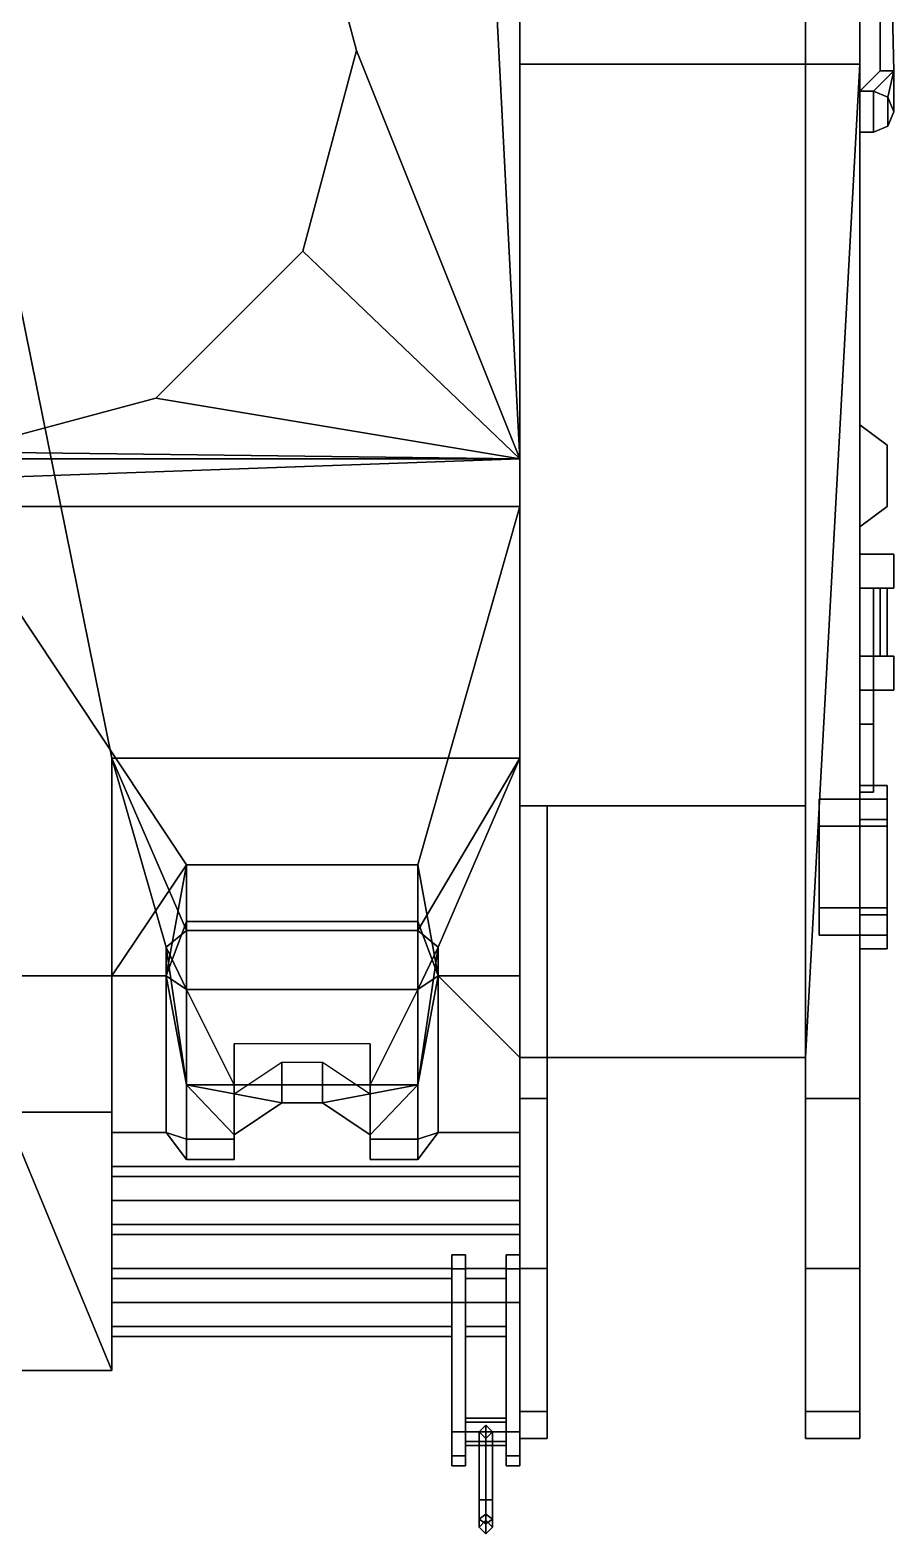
# Model space of a CAD drawing. Extents: x -1.27 to 1.27, y -2.88 to 3.46.
# Drawn here: x 0 to 1.27, y -2.88 to -0.67 of the extents above; entities that cross this region are included whole.
import ezdxf

# ---------------------------------------------------------------- set-up
doc = ezdxf.new("R2010")
doc.units = 0
doc.layers.get('0').update_dxf_attribs({"linetype": 'CONTINUOUS'})

msp = doc.modelspace()

# ---------------------------------------------------------------- linework, layer by layer
for points in [[(0.12, -1.74, 0.3), (-0.72, 2.41, 0.3), (0.72, 2.41, 0.3), (0.72, -1.74, 0.3)], [(-0.72, -2.26, 0.3), (-0.72, 2.41, 0.3), (0.12, -1.74, 0.3), (0.12, -2.26, 0.3)], [(0.72, -1.74, 0.3), (0.72, 2.41, 0.3), (0.72, 2.07, 0.398), (0.72, -1.81, 0.398)], [(1.22, 2.37, 0.26), (1.22, -2.24, 0.26), (1.14, -2.24, 0.26), (1.14, 2.37, 0.26)], [(1.14, 2.37, 0.26), (1.14, -2.24, 0.26), (1.14, -1.81, 0.398), (1.14, 2.07, 0.398)], [(1.22, 1.87, 0.3), (1.22, -1.79, 0.3), (1.22, -2.24, 0.26), (1.22, 2.37, 0.26)], [(1.14, 2.07, 0.398), (1.14, -1.81, 0.398), (0.72, -1.81, 0.398), (0.72, 2.07, 0.398)], [(0.63, 0.45, 1.7), (0.72, -1.3, 1.7), (0.72, 2.01, 1.7), (0.63, 0.67, 1.7)], [(0.72, -0.72, 1.43), (0.72, 1.56, 1.43), (0.72, 2.01, 1.7), (0.72, -1.3, 1.7)], [(1.22, -0.72, 1.43), (1.22, 1.56, 1.43), (0.72, 1.56, 1.43), (0.72, -0.72, 1.43)], [(1.22, 1.56, 1.43), (1.22, -0.72, 1.43), (1.22, -0.76, 1.36), (1.22, -0.03, 1.36)], [(0.72, -1.3, 1.7), (0.63, 0.45, 1.7), (0.401, -0.405, 1.7), (0.48, -0.7, 1.7)], [(1.22, -0.03, 0.61), (1.22, -0.76, 0.61), (1.22, -0.37, 0.47), (1.22, 0.44, 0.47)], [(1.25, -0.07, 0.65), (1.25, -0.73, 0.65), (1.22, -0.76, 0.61), (1.22, -0.03, 0.61)], [(1.22, -0.03, 1.36), (1.22, -0.76, 1.36), (1.25, -0.73, 1.34), (1.25, -0.07, 1.34)], [(1.25, -0.3, 1.3), (1.25, -0.07, 1.34), (1.25, -0.73, 1.34), (1.25, -0.73, 1.32)], [(1.25, -0.73, 0.66), (1.25, -0.73, 0.65), (1.25, -0.07, 0.65), (1.25, -0.3, 0.67)], [(1.26, -0.3, 1.3), (1.25, -0.3, 1.3), (1.25, -0.73, 1.32), (1.27, -0.73, 1.32)], [(1.27, -0.73, 1.25), (1.25, -0.73, 1.25), (1.25, -0.3, 1.26), (1.26, -0.3, 1.26)], [(1.27, -0.73, 0.66), (1.25, -0.73, 0.66), (1.25, -0.3, 0.67), (1.26, -0.3, 0.67)], [(1.26, -0.3, 0.71), (1.25, -0.3, 0.71), (1.25, -0.73, 0.73), (1.27, -0.73, 0.73)], [(1.25, -0.73, 1.25), (1.25, -0.73, 0.73), (1.25, -0.3, 0.71), (1.25, -0.3, 1.26)], [(1.26, -0.3, 1.3), (1.27, -0.73, 1.32), (1.27, -0.73, 1.25), (1.26, -0.3, 1.26)], [(1.26, -0.3, 0.71), (1.27, -0.73, 0.73), (1.27, -0.73, 0.66), (1.26, -0.3, 0.67)], [(1.22, -0.67, 0.47), (1.22, -0.37, 0.47), (1.22, -0.76, 0.61), (1.22, -0.82, 0.63)], [(0.48, -0.7, 1.7), (0.401, -0.405, 1.7), (0.401, -0.405, 1.81), (0.48, -0.7, 1.81)], [(1.22, -0.67, 0.3), (1.22, -0.67, 0.47), (1.22, -1.49, 0.47), (1.22, -1.49, 0.3)], [(1.22, -0.67, 0.47), (1.22, -0.82, 0.63), (1.22, -1.44, 0.6), (1.22, -1.49, 0.47)], [(0.401, -0.995, 1.7), (0.48, -0.7, 1.7), (0.48, -0.7, 1.81), (0.401, -0.995, 1.81)], [(0.72, -1.3, 1.7), (0.72, -1.3, 1.7), (0.48, -0.7, 1.7), (0.401, -0.995, 1.7)], [(1.14, -2.1801, 1.199), (1.22, -0.72, 1.43), (0.72, -0.72, 1.43), (0.72, -2.1801, 1.199)], [(0.72, -2.1801, 1.199), (0.72, -0.72, 1.43), (0.72, -1.3, 1.7), (0.72, -2.06, 1.34)], [(1.22, -2.49, 1.15), (1.22, -0.72, 1.43), (1.14, -2.1801, 1.199), (1.14, -2.49, 1.15)], [(1.22, -0.76, 1.36), (1.22, -0.72, 1.43), (1.22, -0.82, 1.34)], [(1.22, -1.25, 1.28), (1.22, -0.82, 1.34), (1.22, -0.72, 1.43), (1.22, -1.4, 1.28)], [(1.22, -2.49, 1.15), (1.22, -1.4, 1.28), (1.22, -0.72, 1.43), (1.22, -2.49, 1.15)], [(1.22, -0.76, 1.36), (1.22, -0.76, 1.32), (1.25, -0.73, 1.32), (1.25, -0.73, 1.34)], [(1.27, -0.73, 1.32), (1.25, -0.73, 1.32), (1.22, -0.76, 1.32), (1.24, -0.76, 1.32)], [(1.24, -0.76, 1.25), (1.22, -0.76, 1.25), (1.25, -0.73, 1.25), (1.27, -0.73, 1.25)], [(1.24, -0.76, 0.66), (1.22, -0.76, 0.66), (1.25, -0.73, 0.66), (1.27, -0.73, 0.66)], [(1.27, -0.73, 0.73), (1.25, -0.73, 0.73), (1.22, -0.76, 0.73), (1.24, -0.76, 0.73)], [(1.25, -0.73, 0.65), (1.25, -0.73, 0.66), (1.22, -0.76, 0.66), (1.22, -0.76, 0.61)], [(1.25, -0.73, 0.73), (1.25, -0.73, 1.25), (1.22, -0.76, 1.25), (1.22, -0.76, 0.73)], [(1.27, -0.73, 1.32), (1.27, -0.73, 1.32), (1.24, -0.76, 1.32), (1.2612, -0.7688, 1.32)], [(1.2612, -0.7688, 1.25), (1.24, -0.76, 1.25), (1.27, -0.73, 1.25)], [(1.2612, -0.7688, 0.66), (1.24, -0.76, 0.66), (1.27, -0.73, 0.66)], [(1.27, -0.73, 0.73), (1.27, -0.73, 0.73), (1.24, -0.76, 0.73), (1.2612, -0.7688, 0.73)], [(1.27, -0.73, 1.32), (1.27, -0.73, 1.32), (1.2612, -0.7688, 1.32), (1.27, -0.79, 1.32)], [(1.27, -0.79, 1.25), (1.2612, -0.7688, 1.25), (1.27, -0.73, 1.25)], [(1.27, -0.79, 0.66), (1.2612, -0.7688, 0.66), (1.27, -0.73, 0.66)], [(1.27, -0.73, 0.73), (1.27, -0.73, 0.73), (1.2612, -0.7688, 0.73), (1.27, -0.79, 0.73)], [(1.27, -0.73, 1.32), (1.27, -0.79, 1.32), (1.27, -0.79, 1.25), (1.27, -0.73, 1.25)], [(1.27, -0.73, 0.73), (1.27, -0.79, 0.73), (1.27, -0.79, 0.66), (1.27, -0.73, 0.66)], [(1.24, -0.76, 1.32), (1.22, -0.76, 1.32), (1.22, -0.76, 1.34), (1.24, -0.76, 1.34)], [(1.24, -0.76, 1.22), (1.22, -0.76, 1.22), (1.22, -0.76, 1.25), (1.24, -0.76, 1.25)], [(1.24, -0.76, 1.34), (1.22, -0.76, 1.34), (1.22, -0.82, 1.34), (1.24, -0.82, 1.34)], [(1.24, -0.82, 1.22), (1.22, -0.82, 1.22), (1.22, -0.76, 1.22), (1.24, -0.76, 1.22)], [(1.24, -0.82, 0.63), (1.22, -0.82, 0.63), (1.22, -0.76, 0.63), (1.24, -0.76, 0.63)], [(1.24, -0.76, 0.75), (1.22, -0.76, 0.75), (1.22, -0.82, 0.75), (1.24, -0.82, 0.75)], [(1.24, -0.76, 0.63), (1.22, -0.76, 0.63), (1.22, -0.76, 0.66), (1.24, -0.76, 0.66)], [(1.24, -0.76, 0.73), (1.22, -0.76, 0.73), (1.22, -0.76, 0.75), (1.24, -0.76, 0.75)], [(1.22, -0.82, 1.22), (1.22, -0.82, 0.75), (1.22, -0.76, 0.75), (1.22, -0.76, 1.22)], [(1.22, -0.82, 0.63), (1.22, -0.76, 0.61), (1.22, -0.76, 0.61), (1.22, -0.76, 0.63)], [(1.22, -0.76, 1.34), (1.22, -0.76, 1.36), (1.22, -0.82, 1.34)], [(1.2612, -0.7688, 1.32), (1.24, -0.76, 1.32), (1.24, -0.76, 1.34), (1.2612, -0.7688, 1.34)], [(1.2612, -0.7688, 1.22), (1.24, -0.76, 1.22), (1.24, -0.76, 1.25), (1.2612, -0.7688, 1.25)], [(1.2612, -0.7688, 1.34), (1.24, -0.76, 1.34), (1.24, -0.82, 1.34), (1.2612, -0.8112, 1.34)], [(1.2612, -0.8112, 1.22), (1.24, -0.82, 1.22), (1.24, -0.76, 1.22), (1.2612, -0.7688, 1.22)], [(1.2612, -0.8112, 0.63), (1.24, -0.82, 0.63), (1.24, -0.76, 0.63), (1.2612, -0.7688, 0.63)], [(1.2612, -0.7688, 0.75), (1.24, -0.76, 0.75), (1.24, -0.82, 0.75), (1.2612, -0.8112, 0.75)], [(1.2612, -0.7688, 0.63), (1.24, -0.76, 0.63), (1.24, -0.76, 0.66), (1.2612, -0.7688, 0.66)], [(1.2612, -0.7688, 0.73), (1.24, -0.76, 0.73), (1.24, -0.76, 0.75), (1.2612, -0.7688, 0.75)], [(1.27, -0.79, 1.32), (1.2612, -0.7688, 1.32), (1.2612, -0.7688, 1.34), (1.27, -0.79, 1.34)], [(1.27, -0.79, 1.22), (1.2612, -0.7688, 1.22), (1.2612, -0.7688, 1.25), (1.27, -0.79, 1.25)], [(1.27, -0.79, 1.34), (1.2612, -0.7688, 1.34), (1.2612, -0.8112, 1.34), (1.27, -0.79, 1.34)], [(1.27, -0.79, 1.22), (1.2612, -0.8112, 1.22), (1.2612, -0.7688, 1.22), (1.27, -0.79, 1.22)], [(1.27, -0.79, 0.63), (1.2612, -0.8112, 0.63), (1.2612, -0.7688, 0.63), (1.27, -0.79, 0.63)], [(1.27, -0.79, 0.75), (1.2612, -0.7688, 0.75), (1.2612, -0.8112, 0.75), (1.27, -0.79, 0.75)], [(1.27, -0.79, 0.63), (1.2612, -0.7688, 0.63), (1.2612, -0.7688, 0.66), (1.27, -0.79, 0.66)], [(1.27, -0.79, 0.73), (1.2612, -0.7688, 0.73), (1.2612, -0.7688, 0.75), (1.27, -0.79, 0.75)], [(1.2612, -0.8112, 1.22), (1.27, -0.79, 1.22), (1.27, -0.79, 1.34), (1.2612, -0.8112, 1.34)], [(1.2612, -0.8112, 0.63), (1.27, -0.79, 0.63), (1.27, -0.79, 0.75), (1.2612, -0.8112, 0.75)], [(1.24, -0.82, 1.22), (1.2612, -0.8112, 1.22), (1.2612, -0.8112, 1.34), (1.24, -0.82, 1.34)], [(1.24, -0.82, 0.63), (1.2612, -0.8112, 0.63), (1.2612, -0.8112, 0.75), (1.24, -0.82, 0.75)], [(1.22, -0.82, 1.22), (1.24, -0.82, 1.22), (1.24, -0.82, 1.34), (1.22, -0.82, 1.34)], [(1.22, -0.82, 0.63), (1.24, -0.82, 0.63), (1.24, -0.82, 0.75), (1.22, -0.82, 0.75)], [(1.22, -1.44, 0.6), (1.22, -0.82, 0.63), (1.22, -0.82, 0.75), (1.22, -1.44, 0.8)], [(1.22, -1.25, 1.16), (1.22, -1.44, 0.8), (1.22, -0.82, 0.75), (1.22, -0.82, 1.22)], [(1.22, -1.25, 1.16), (1.22, -0.82, 1.22), (1.22, -0.82, 1.34), (1.22, -1.25, 1.28)], [(0.185, -1.211, 1.7), (0.401, -0.995, 1.7), (0.401, -0.995, 1.81), (0.185, -1.211, 1.81)], [(0.72, -1.3, 1.7), (0.72, -1.3, 1.7), (0.401, -0.995, 1.7), (0.185, -1.211, 1.7)], [(-0.11, -1.29, 1.7), (0.185, -1.211, 1.7), (0.185, -1.211, 1.81), (-0.11, -1.29, 1.81)], [(0.72, -1.3, 1.7), (0.72, -1.3, 1.7), (0.185, -1.211, 1.7), (-0.11, -1.29, 1.7)], [(1.22, -1.25, 1.28), (1.22, -1.4, 1.28), (1.26, -1.37, 1.26), (1.26, -1.28, 1.26)], [(1.26, -1.28, 1.18), (1.26, -1.37, 1.18), (1.22, -1.4, 1.16), (1.22, -1.25, 1.16)], [(1.26, -1.28, 1.26), (1.26, -1.28, 1.18), (1.22, -1.25, 1.16), (1.22, -1.25, 1.28)], [(1.22, -1.25, 1.16), (1.22, -1.4, 1.16), (1.22, -1.49, 0.8), (1.22, -1.44, 0.8)], [(1.26, -1.37, 1.26), (1.26, -1.37, 1.18), (1.26, -1.28, 1.18), (1.26, -1.28, 1.26)], [(0.72, -1.3, 1.7), (0.72, -1.3, 1.7), (-0.11, -1.29, 1.7), (-0.72, -1.3, 1.7)], [(-0.72, -1.3, 1.72), (-0.72, -1.33, 1.72), (-0.12, -1.33, 1.72), (0.72, -1.3, 1.72)], [(-0.72, -1.3, 1.7), (-0.72, -1.3, 1.72), (0.72, -1.3, 1.72), (0.72, -1.3, 1.7)], [(-0.12, -1.33, 1.72), (-0.12, -1.37, 1.72), (0.72, -1.37, 1.72), (0.72, -1.3, 1.72)], [(0.72, -1.3, 1.72), (0.72, -1.37, 1.72), (0.72, -2.06, 1.34), (0.72, -1.3, 1.7)], [(-0.12, -1.37, 1.72), (-0.12, -2.06, 1.34), (0.12, -2.06, 1.34), (0.23, -1.8966, 1.43)], [(-0.12, -1.37, 1.72), (0.23, -1.8966, 1.43), (0.57, -1.8966, 1.43), (0.72, -1.37, 1.72)], [(0.57, -1.8966, 1.43), (0.6, -2.06, 1.34), (0.72, -2.06, 1.34), (0.72, -1.37, 1.72)], [(1.22, -1.4, 1.28), (1.22, -1.4, 1.16), (1.26, -1.37, 1.18), (1.26, -1.37, 1.26)], [(1.22, -1.4, 1.28), (1.22, -1.59, 0.8), (1.22, -1.49, 0.8), (1.22, -1.4, 1.16)], [(1.22, -1.4, 1.28), (1.22, -1.78, 0.85), (1.22, -1.64, 0.8), (1.22, -1.59, 0.8)], [(1.22, -2, 0.86), (1.22, -1.8, 0.86), (1.22, -1.4, 1.28), (1.22, -2.49, 1.15)], [(1.22, -1.4, 1.28), (1.22, -1.4, 1.28), (1.22, -1.8, 0.86), (1.22, -1.78, 0.85)], [(1.27, -1.44, 0.78), (1.27, -1.44, 0.62), (1.22, -1.44, 0.6), (1.22, -1.44, 0.8)], [(1.22, -1.44, 0.8), (1.22, -1.49, 0.8), (1.27, -1.49, 0.78), (1.27, -1.44, 0.78)], [(1.27, -1.44, 0.62), (1.27, -1.49, 0.62), (1.22, -1.49, 0.6), (1.22, -1.44, 0.6)], [(1.22, -1.44, 0.6), (1.22, -1.49, 0.6), (1.22, -1.49, 0.47)], [(1.27, -1.49, 0.78), (1.27, -1.49, 0.62), (1.27, -1.44, 0.62), (1.27, -1.44, 0.78)], [(1.24, -1.49, 0.47), (1.24, -1.49, 0.3), (1.22, -1.49, 0.3), (1.22, -1.49, 0.47)], [(1.24, -1.49, 0.3), (1.24, -1.59, 0.3), (1.22, -1.59, 0.3), (1.22, -1.49, 0.3)], [(1.24, -1.79, 0.47), (1.24, -1.49, 0.47), (1.22, -1.49, 0.47), (1.22, -1.79, 0.47)], [(1.22, -1.59, 0.8), (1.22, -1.59, 0.6), (1.22, -1.49, 0.6), (1.22, -1.49, 0.8)], [(1.22, -1.49, 0.8), (1.22, -1.49, 0.6), (1.27, -1.49, 0.62), (1.27, -1.49, 0.78)], [(1.22, -1.79, 0.47), (1.22, -1.49, 0.47), (1.22, -1.49, 0.6), (1.22, -1.59, 0.6)], [(1.24, -1.49, 0.47), (1.24, -1.59, 0.34), (1.24, -1.59, 0.3), (1.24, -1.49, 0.3)], [(1.24, -1.69, 0.34), (1.24, -1.59, 0.34), (1.24, -1.49, 0.47), (1.24, -1.79, 0.47)], [(1.24, -1.49, 0.77), (1.25, -1.49, 0.76), (1.25, -1.59, 0.76), (1.24, -1.59, 0.77)], [(1.25, -1.49, 0.78), (1.24, -1.49, 0.77), (1.24, -1.59, 0.77), (1.25, -1.59, 0.78)], [(1.24, -1.49, 0.63), (1.25, -1.49, 0.62), (1.25, -1.59, 0.62), (1.24, -1.59, 0.63)], [(1.25, -1.49, 0.64), (1.24, -1.49, 0.63), (1.24, -1.59, 0.63), (1.25, -1.59, 0.64)], [(1.25, -1.49, 0.76), (1.26, -1.49, 0.77), (1.26, -1.59, 0.77), (1.25, -1.59, 0.76)], [(1.26, -1.49, 0.77), (1.25, -1.49, 0.78), (1.25, -1.59, 0.78), (1.26, -1.59, 0.77)], [(1.25, -1.49, 0.62), (1.26, -1.49, 0.63), (1.26, -1.59, 0.63), (1.25, -1.59, 0.62)], [(1.26, -1.49, 0.63), (1.25, -1.49, 0.64), (1.25, -1.59, 0.64), (1.26, -1.59, 0.63)], [(1.24, -1.59, 0.3), (1.24, -1.59, 0.34), (1.22, -1.59, 0.34), (1.22, -1.59, 0.3)], [(1.24, -1.59, 0.34), (1.24, -1.69, 0.34), (1.22, -1.69, 0.34), (1.22, -1.59, 0.34)], [(1.22, -1.59, 0.8), (1.22, -1.64, 0.8), (1.27, -1.64, 0.78), (1.27, -1.59, 0.78)], [(1.27, -1.59, 0.62), (1.27, -1.64, 0.62), (1.22, -1.64, 0.6), (1.22, -1.59, 0.6)], [(1.27, -1.59, 0.78), (1.27, -1.59, 0.62), (1.22, -1.59, 0.6), (1.22, -1.59, 0.8)], [(1.22, -1.59, 0.34), (1.22, -1.69, 0.34), (1.22, -1.69, 0.3), (1.22, -1.59, 0.3)], [(1.22, -1.59, 0.6), (1.22, -1.64, 0.6), (1.22, -1.79, 0.47)], [(1.27, -1.64, 0.78), (1.27, -1.64, 0.62), (1.27, -1.59, 0.62), (1.27, -1.59, 0.78)], [(1.22, -1.64, 0.8), (1.22, -1.64, 0.6), (1.27, -1.64, 0.62), (1.27, -1.64, 0.78)], [(1.22, -1.78, 0.85), (1.22, -1.78, 0.76), (1.22, -1.64, 0.6), (1.22, -1.64, 0.8)], [(1.22, -1.78, 0.76), (1.22, -1.83, 0.71), (1.22, -1.79, 0.47), (1.22, -1.64, 0.6)], [(1.24, -1.69, 0.34), (1.24, -1.69, 0.3), (1.22, -1.69, 0.3), (1.22, -1.69, 0.34)], [(1.24, -1.69, 0.3), (1.24, -1.79, 0.3), (1.22, -1.79, 0.3), (1.22, -1.69, 0.3)], [(1.24, -1.69, 0.34), (1.24, -1.79, 0.47), (1.24, -1.79, 0.3), (1.24, -1.69, 0.3)], [(0.23, -1.9934, 0.6547), (0.12, -1.74, 0.3), (0.72, -1.74, 0.3), (0.57, -1.9934, 0.6547)], [(0.12, -2.26, 0.3), (0.12, -2.26, 0.3), (0.12, -1.74, 0.3), (0.12, -2.29, 1.07)], [(0.12, -1.74, 0.3), (0.23, -1.9934, 0.6547), (0.23, -1.9934, 0.6547), (0.2, -2.0179, 0.689)], [(0.12, -2.29, 1.07), (0.12, -1.74, 0.3), (0.2, -2.0179, 0.689), (0.2, -2.29, 1.07)], [(0.57, -1.9934, 0.6547), (0.72, -1.74, 0.3), (0.72, -1.74, 0.3), (0.6, -2.0179, 0.689)], [(0.6, -2.29, 1.07), (0.6, -2.0179, 0.689), (0.72, -1.74, 0.3), (0.72, -2.29, 1.07)], [(1.22, -1.78, 0.85), (1.22, -1.8, 0.86), (1.26, -1.8, 0.86), (1.26, -1.78, 0.85)], [(1.22, -1.78, 0.76), (1.22, -1.78, 0.85), (1.26, -1.78, 0.85), (1.26, -1.78, 0.76)], [(1.22, -1.83, 0.71), (1.22, -1.78, 0.76), (1.26, -1.78, 0.76), (1.26, -1.83, 0.71)], [(1.24, -1.79, 0.3), (1.24, -1.79, 0.47), (1.22, -1.79, 0.47), (1.22, -1.79, 0.3)], [(1.22, -1.79, 0.3), (1.22, -1.79, 0.47), (1.22, -1.83, 0.71), (1.22, -2.24, 0.26)], [(1.26, -1.78, 0.76), (1.26, -1.8, 0.77), (1.26, -1.84, 0.73), (1.26, -1.83, 0.71)], [(1.26, -1.78, 0.85), (1.26, -1.8, 0.86), (1.26, -1.8, 0.77), (1.26, -1.78, 0.76)], [(0.76, -1.81, 0.26), (0.76, -2.24, 0.26), (0.72, -2.24, 0.26), (0.72, -1.81, 0.26)], [(0.72, -1.81, 0.26), (0.72, -2.24, 0.26), (0.72, -2.49, 1.15), (0.72, -1.81, 0.398)], [(1.14, -1.81, 1.2376), (1.14, -2.1801, 1.179), (0.76, -2.1801, 1.179), (0.76, -1.81, 1.2376)], [(1.14, -1.81, 0.398), (1.14, -1.81, 1.2376), (0.76, -1.81, 1.2376), (0.76, -1.81, 0.398)], [(0.76, -1.81, 1.2376), (0.76, -2.1801, 1.179), (0.76, -2.24, 0.26), (0.76, -1.81, 0.26)], [(1.14, -2.24, 0.26), (1.14, -2.1801, 1.179), (1.14, -1.81, 1.2376), (1.14, -1.81, 0.398)], [(1.16, -2, 0.86), (1.16, -2, 0.77), (1.16, -1.8, 0.77), (1.16, -1.8, 0.86)], [(1.16, -2, 0.77), (1.16, -1.96, 0.73), (1.16, -1.84, 0.73), (1.16, -1.8, 0.77)], [(1.16, -1.8, 0.86), (1.16, -1.8, 0.77), (1.26, -1.8, 0.77), (1.26, -1.8, 0.86)], [(1.16, -1.8, 0.77), (1.16, -1.84, 0.73), (1.26, -1.84, 0.73), (1.26, -1.8, 0.77)], [(1.16, -2, 0.86), (1.16, -1.8, 0.86), (1.22, -1.8, 0.86), (1.22, -2, 0.86)], [(1.22, -1.97, 0.71), (1.22, -1.83, 0.71), (1.26, -1.83, 0.71), (1.26, -1.97, 0.71)], [(1.22, -2.24, 0.26), (1.22, -2.24, 0.26), (1.22, -1.83, 0.71), (1.22, -1.97, 0.71)], [(1.26, -1.83, 0.71), (1.26, -1.84, 0.73), (1.26, -1.96, 0.73), (1.26, -1.97, 0.71)], [(1.26, -1.96, 0.73), (1.26, -1.84, 0.73), (1.16, -1.84, 0.73), (1.16, -1.96, 0.73)], [(0.23, -1.8966, 1.43), (0.12, -2.06, 1.34), (0.2, -2.06, 1.34), (0.23, -1.8966, 1.43)], [(0.2, -2.06, 1.34), (0.2, -2.06, 1.34), (0.23, -1.98, 1.43), (0.23, -1.8966, 1.43)], [(0.23, -1.8966, 1.43), (0.23, -1.98, 1.43), (0.57, -1.98, 1.43), (0.57, -1.8966, 1.43)], [(0.57, -1.8966, 1.43), (0.57, -1.98, 1.43), (0.6, -2.06, 1.34)], [(1.26, -2, 0.77), (1.26, -1.96, 0.73), (1.16, -1.96, 0.73), (1.16, -2, 0.77)], [(1.26, -1.97, 0.71), (1.26, -1.96, 0.73), (1.26, -2, 0.77), (1.26, -2.02, 0.76)], [(0.2, -2.06, 1.34), (0.2, -2.06, 1.34), (0.23, -2.08, 1.41), (0.23, -1.98, 1.43)], [(0.23, -1.98, 1.43), (0.23, -2.08, 1.41), (0.57, -2.08, 1.41), (0.57, -1.98, 1.43)], [(0.57, -1.98, 1.43), (0.57, -2.08, 1.41), (0.6, -2.06, 1.34)], [(1.22, -2.02, 0.76), (1.22, -1.97, 0.71), (1.26, -1.97, 0.71), (1.26, -2.02, 0.76)], [(1.22, -2.24, 0.26), (1.22, -2.24, 0.26), (1.22, -1.97, 0.71), (1.22, -2.02, 0.76)], [(0.23, -2.08, 0.67), (0.2, -2.0179, 0.689), (0.23, -1.9934, 0.6547), (0.23, -2.08, 0.67)], [(0.23, -2.08, 0.67), (0.23, -1.9934, 0.6547), (0.57, -1.9934, 0.6547), (0.57, -2.08, 0.67)], [(0.57, -2.08, 0.67), (0.57, -1.9934, 0.6547), (0.6, -2.0179, 0.689), (0.57, -2.08, 0.67)], [(1.26, -2, 0.86), (1.26, -2, 0.77), (1.16, -2, 0.77), (1.16, -2, 0.86)], [(1.26, -2.02, 0.85), (1.26, -2, 0.86), (1.22, -2, 0.86), (1.22, -2.02, 0.85)], [(1.26, -2.02, 0.76), (1.26, -2, 0.77), (1.26, -2, 0.86), (1.26, -2.02, 0.85)], [(0.2, -2.29, 1.07), (0.2, -2.0179, 0.689), (0.23, -2.22, 0.75), (0.23, -2.33, 0.94)], [(0.23, -2.22, 0.75), (0.2, -2.0179, 0.689), (0.23, -2.08, 0.67), (0.23, -2.22, 0.75)], [(0.57, -2.33, 0.94), (0.57, -2.22, 0.75), (0.6, -2.0179, 0.689), (0.6, -2.29, 1.07)], [(0.57, -2.22, 0.75), (0.57, -2.08, 0.67), (0.6, -2.0179, 0.689), (0.57, -2.22, 0.75)], [(1.22, -2.02, 0.85), (1.22, -2.02, 0.76), (1.26, -2.02, 0.76), (1.26, -2.02, 0.85)], [(1.22, -2.49, 1.15), (1.22, -2.24, 0.26), (1.22, -2.02, 0.76), (1.22, -2.02, 0.85)], [(-0.72, -2.1845, 1.1983), (-0.72, -2.64, 0.68), (0.12, -2.64, 0.68), (-0.12, -2.06, 1.34)], [(-0.12, -2.06, 1.34), (0.12, -2.64, 0.68), (0.12, -2.64, 0.68), (0.12, -2.06, 1.34)], [(0.12, -2.06, 1.34), (0.12, -2.29, 1.07), (0.2, -2.29, 1.07), (0.2, -2.06, 1.34)], [(0.12, -2.06, 1.34), (0.12, -2.64, 0.68), (0.12, -2.29, 1.07)], [(0.2, -2.06, 1.34), (0.2, -2.06, 1.34), (0.23, -2.22, 1.32), (0.23, -2.08, 1.41)], [(0.2, -2.06, 1.34), (0.2, -2.29, 1.07), (0.23, -2.3, 1.2), (0.23, -2.22, 1.32)], [(0.57, -2.22, 1.32), (0.57, -2.3, 1.2), (0.6, -2.29, 1.07), (0.6, -2.06, 1.34)], [(0.57, -2.08, 1.41), (0.57, -2.22, 1.32), (0.6, -2.06, 1.34)], [(0.6, -2.06, 1.34), (0.6, -2.29, 1.07), (0.72, -2.29, 1.07), (0.72, -2.1801, 1.199)], [(0.6, -2.06, 1.34), (0.72, -2.1801, 1.199), (0.72, -2.1801, 1.199), (0.72, -2.06, 1.34)], [(0.23, -2.08, 1.41), (0.23, -2.22, 1.32), (0.57, -2.22, 1.32), (0.57, -2.08, 1.41)], [(0.3, -2.22, 0.75), (0.23, -2.08, 0.67), (0.57, -2.08, 0.67), (0.5, -2.22, 0.75)], [(0.23, -2.22, 0.75), (0.23, -2.08, 0.67), (0.23, -2.08, 0.67), (0.3, -2.22, 0.75)], [(0.5, -2.22, 0.75), (0.57, -2.08, 0.67), (0.57, -2.08, 0.67), (0.57, -2.22, 0.75)], [(0.3, -2.22, 0.75), (0.3, -2.16, 0.75), (0.3, -2.27, 0.94), (0.3, -2.33, 0.94)], [(0.5, -2.22, 0.75), (0.5, -2.16, 0.75), (0.3, -2.16, 0.75), (0.3, -2.22, 0.75)], [(0.5, -2.33, 0.94), (0.5, -2.27, 0.94), (0.5, -2.16, 0.75), (0.5, -2.22, 0.75)], [(0.3, -2.2933, 1.21), (0.3, -2.2333, 1.21), (0.37, -2.1867, 1.28), (0.37, -2.2467, 1.28)], [(0.37, -2.2467, 1.28), (0.37, -2.1867, 1.28), (0.43, -2.1867, 1.28), (0.43, -2.2467, 1.28)], [(0.43, -2.2467, 1.28), (0.43, -2.1867, 1.28), (0.5, -2.2333, 1.21), (0.5, -2.2933, 1.21)], [(0.76, -2.49, 1.15), (0.76, -2.1801, 1.199), (0.72, -2.1801, 1.199), (0.72, -2.49, 1.15)], [(1.14, -2.1801, 1.179), (1.14, -2.1801, 1.199), (0.76, -2.1801, 1.199), (0.76, -2.1801, 1.179)], [(0.76, -2.24, 0.26), (0.76, -2.1801, 1.179), (0.76, -2.1801, 1.199), (0.76, -2.49, 1.15)], [(1.14, -2.49, 1.15), (1.14, -2.1801, 1.199), (1.14, -2.1801, 1.179), (1.14, -2.49, 1.15)], [(1.14, -2.49, 1.15), (1.14, -2.1801, 1.179), (1.14, -2.24, 0.26), (1.14, -2.49, 1.15)], [(0.23, -2.22, 1.32), (0.37, -2.2467, 1.28), (0.43, -2.2467, 1.28), (0.57, -2.22, 1.32)], [(0.23, -2.33, 0.94), (0.23, -2.22, 0.75), (0.3, -2.22, 0.75), (0.3, -2.33, 0.94)], [(0.23, -2.22, 1.32), (0.23, -2.3, 1.2), (0.3, -2.3, 1.2), (0.3, -2.2933, 1.21)], [(0.23, -2.22, 1.32), (0.3, -2.2933, 1.21), (0.3, -2.2933, 1.21), (0.37, -2.2467, 1.28)], [(0.43, -2.2467, 1.28), (0.5, -2.2933, 1.21), (0.5, -2.2933, 1.21), (0.57, -2.22, 1.32)], [(0.5, -2.2933, 1.21), (0.5, -2.3, 1.2), (0.57, -2.3, 1.2), (0.57, -2.22, 1.32)], [(0.5, -2.33, 0.94), (0.5, -2.22, 0.75), (0.57, -2.22, 0.75), (0.57, -2.33, 0.94)], [(0.3, -2.3, 1.2), (0.3, -2.24, 1.2), (0.3, -2.2333, 1.21), (0.3, -2.2933, 1.21)], [(0.3, -2.33, 1.12), (0.3, -2.27, 1.12), (0.3, -2.24, 1.2), (0.3, -2.3, 1.2)], [(0.5, -2.2933, 1.21), (0.5, -2.2333, 1.21), (0.5, -2.24, 1.2), (0.5, -2.3, 1.2)], [(0.5, -2.3, 1.2), (0.5, -2.24, 1.2), (0.5, -2.27, 1.12), (0.5, -2.33, 1.12)], [(0.72, -2.74, 0.63), (0.72, -2.7, 0.95), (0.72, -2.49, 1.15), (0.72, -2.24, 0.26)], [(0.76, -2.24, 0.26), (0.76, -2.74, 0.63), (0.72, -2.74, 0.63), (0.72, -2.24, 0.26)], [(0.76, -2.24, 0.26), (0.76, -2.49, 1.15), (0.76, -2.7, 0.95), (0.76, -2.74, 0.63)], [(1.22, -2.24, 0.26), (1.22, -2.74, 0.63), (1.14, -2.74, 0.63), (1.14, -2.24, 0.26)], [(1.14, -2.74, 0.63), (1.14, -2.7, 0.95), (1.14, -2.49, 1.15), (1.14, -2.24, 0.26)], [(1.22, -2.24, 0.26), (1.22, -2.49, 1.15), (1.22, -2.7, 0.95), (1.22, -2.74, 0.63)], [(-0.72, -2.64, 0.63), (-0.72, -2.26, 0.3), (0.12, -2.26, 0.3), (0.12, -2.64, 0.63)], [(0.12, -2.64, 0.68), (0.12, -2.64, 0.63), (0.12, -2.26, 0.3), (0.12, -2.29, 1.07)], [(0.3, -2.33, 0.94), (0.3, -2.27, 0.94), (0.3, -2.27, 1.12), (0.3, -2.33, 1.12)], [(0.5, -2.33, 1.12), (0.5, -2.27, 1.12), (0.5, -2.27, 0.94), (0.5, -2.33, 0.94)], [(0.2, -2.29, 1.07), (0.2, -2.29, 1.07), (0.23, -2.33, 1.12), (0.23, -2.3, 1.2)], [(0.2, -2.29, 1.07), (0.2, -2.29, 1.07), (0.23, -2.33, 0.94), (0.23, -2.33, 1.12)], [(0.57, -2.3, 1.2), (0.57, -2.33, 1.12), (0.6, -2.29, 1.07)], [(0.57, -2.33, 1.12), (0.57, -2.33, 0.94), (0.6, -2.29, 1.07)], [(0.23, -2.3, 1.2), (0.23, -2.33, 1.12), (0.3, -2.33, 1.12), (0.3, -2.3, 1.2)], [(0.5, -2.3, 1.2), (0.5, -2.33, 1.12), (0.57, -2.33, 1.12), (0.57, -2.3, 1.2)], [(0.72, -2.3546, 0.4954), (0.72, -2.34, 0.46), (0.12, -2.34, 0.46), (0.12, -2.3546, 0.4954)], [(0.72, -2.34, 0.46), (0.72, -2.3546, 0.4246), (0.12, -2.3546, 0.4246), (0.12, -2.34, 0.46)], [(0.23, -2.33, 1.12), (0.23, -2.33, 0.94), (0.3, -2.33, 0.94), (0.3, -2.33, 1.12)], [(0.5, -2.33, 1.12), (0.5, -2.33, 0.94), (0.57, -2.33, 0.94), (0.57, -2.33, 1.12)], [(0.72, -2.39, 0.51), (0.72, -2.3546, 0.4954), (0.12, -2.3546, 0.4954), (0.12, -2.39, 0.51)], [(0.72, -2.3546, 0.4246), (0.72, -2.39, 0.41), (0.12, -2.39, 0.41), (0.12, -2.3546, 0.4246)], [(0.72, -2.4254, 0.4954), (0.72, -2.39, 0.51), (0.12, -2.39, 0.51), (0.12, -2.4254, 0.4954)], [(0.72, -2.39, 0.41), (0.72, -2.4254, 0.4246), (0.12, -2.4254, 0.4246), (0.12, -2.39, 0.41)], [(0.72, -2.44, 0.46), (0.72, -2.4254, 0.4954), (0.12, -2.4254, 0.4954), (0.12, -2.44, 0.46)], [(0.72, -2.4254, 0.4246), (0.72, -2.44, 0.46), (0.12, -2.44, 0.46), (0.12, -2.4254, 0.4246)], [(0.64, -2.47, 0.71), (0.64, -2.4905, 0.6605), (0.62, -2.4905, 0.6605), (0.62, -2.47, 0.71)], [(0.64, -2.4905, 0.7595), (0.64, -2.47, 0.71), (0.62, -2.47, 0.71), (0.62, -2.4905, 0.7595)], [(0.62, -2.47, 0.71), (0.62, -2.4905, 0.6605), (0.62, -2.5046, 0.6746), (0.62, -2.49, 0.71)], [(0.62, -2.4905, 0.7595), (0.62, -2.47, 0.71), (0.62, -2.49, 0.71), (0.62, -2.5046, 0.7454)], [(0.64, -2.47, 0.71), (0.64, -2.4905, 0.7595), (0.64, -2.5046, 0.7454), (0.64, -2.49, 0.71)], [(0.64, -2.4905, 0.6605), (0.64, -2.47, 0.71), (0.64, -2.49, 0.71), (0.64, -2.5046, 0.6746)], [(0.72, -2.4905, 0.7595), (0.72, -2.47, 0.71), (0.7, -2.47, 0.71), (0.7, -2.4905, 0.7595)], [(0.72, -2.47, 0.71), (0.72, -2.4905, 0.6605), (0.7, -2.4905, 0.6605), (0.7, -2.47, 0.71)], [(0.7, -2.4905, 0.7595), (0.7, -2.47, 0.71), (0.7, -2.49, 0.71), (0.7, -2.5046, 0.7454)], [(0.7, -2.47, 0.71), (0.7, -2.4905, 0.6605), (0.7, -2.5046, 0.6746), (0.7, -2.49, 0.71)], [(0.62, -2.5046, 0.7454), (0.62, -2.49, 0.71), (0.12, -2.49, 0.71), (0.12, -2.5046, 0.7454)], [(0.62, -2.49, 0.71), (0.62, -2.5046, 0.6746), (0.12, -2.5046, 0.6746), (0.12, -2.49, 0.71)], [(0.64, -2.4905, 0.6605), (0.64, -2.54, 0.64), (0.62, -2.54, 0.64), (0.62, -2.4905, 0.6605)], [(0.64, -2.54, 0.78), (0.64, -2.4905, 0.7595), (0.62, -2.4905, 0.7595), (0.62, -2.54, 0.78)], [(0.62, -2.4905, 0.6605), (0.62, -2.54, 0.64), (0.62, -2.54, 0.66), (0.62, -2.5046, 0.6746)], [(0.62, -2.54, 0.78), (0.62, -2.4905, 0.7595), (0.62, -2.5046, 0.7454), (0.62, -2.54, 0.76)], [(0.7, -2.5046, 0.7454), (0.7, -2.49, 0.71), (0.64, -2.49, 0.71), (0.64, -2.5046, 0.7454)], [(0.7, -2.49, 0.71), (0.7, -2.5046, 0.6746), (0.64, -2.5046, 0.6746), (0.64, -2.49, 0.71)], [(0.64, -2.4905, 0.7595), (0.64, -2.54, 0.78), (0.64, -2.54, 0.76), (0.64, -2.5046, 0.7454)], [(0.64, -2.54, 0.64), (0.64, -2.4905, 0.6605), (0.64, -2.5046, 0.6746), (0.64, -2.54, 0.66)], [(0.72, -2.54, 0.78), (0.72, -2.4905, 0.7595), (0.7, -2.4905, 0.7595), (0.7, -2.54, 0.78)], [(0.72, -2.4905, 0.6605), (0.72, -2.54, 0.64), (0.7, -2.54, 0.64), (0.7, -2.4905, 0.6605)], [(0.7, -2.54, 0.78), (0.7, -2.4905, 0.7595), (0.7, -2.5046, 0.7454), (0.7, -2.54, 0.76)], [(0.7, -2.4905, 0.6605), (0.7, -2.54, 0.64), (0.7, -2.54, 0.66), (0.7, -2.5046, 0.6746)], [(0.76, -2.7, 0.95), (0.76, -2.49, 1.15), (0.72, -2.49, 1.15), (0.72, -2.7, 0.95)], [(1.22, -2.7, 0.95), (1.22, -2.49, 1.15), (1.14, -2.49, 1.15), (1.14, -2.7, 0.95)], [(0.62, -2.54, 0.76), (0.62, -2.5046, 0.7454), (0.12, -2.5046, 0.7454), (0.12, -2.54, 0.76)], [(0.62, -2.5046, 0.6746), (0.62, -2.54, 0.66), (0.12, -2.54, 0.66), (0.12, -2.5046, 0.6746)], [(0.7, -2.54, 0.76), (0.7, -2.5046, 0.7454), (0.64, -2.5046, 0.7454), (0.64, -2.54, 0.76)], [(0.7, -2.5046, 0.6746), (0.7, -2.54, 0.66), (0.64, -2.54, 0.66), (0.64, -2.5046, 0.6746)], [(0.62, -2.5754, 0.7454), (0.62, -2.54, 0.76), (0.12, -2.54, 0.76), (0.12, -2.5754, 0.7454)], [(0.62, -2.54, 0.66), (0.62, -2.5754, 0.6746), (0.12, -2.5754, 0.6746), (0.12, -2.54, 0.66)], [(0.64, -2.54, 0.64), (0.64, -2.73, 0.66), (0.62, -2.73, 0.66), (0.62, -2.54, 0.64)], [(0.64, -2.73, 0.76), (0.64, -2.54, 0.78), (0.62, -2.54, 0.78), (0.62, -2.73, 0.76)], [(0.62, -2.54, 0.64), (0.62, -2.73, 0.66), (0.62, -2.5754, 0.6746), (0.62, -2.54, 0.66)], [(0.62, -2.73, 0.76), (0.62, -2.54, 0.78), (0.62, -2.54, 0.76), (0.62, -2.5754, 0.7454)], [(0.7, -2.5754, 0.7454), (0.7, -2.54, 0.76), (0.64, -2.54, 0.76), (0.64, -2.5754, 0.7454)], [(0.7, -2.54, 0.66), (0.7, -2.5754, 0.6746), (0.64, -2.5754, 0.6746), (0.64, -2.54, 0.66)], [(0.64, -2.54, 0.78), (0.64, -2.73, 0.76), (0.64, -2.5754, 0.7454), (0.64, -2.54, 0.76)], [(0.64, -2.73, 0.66), (0.64, -2.54, 0.64), (0.64, -2.54, 0.66), (0.64, -2.5754, 0.6746)], [(0.72, -2.73, 0.76), (0.72, -2.54, 0.78), (0.7, -2.54, 0.78), (0.7, -2.73, 0.76)], [(0.72, -2.54, 0.64), (0.72, -2.73, 0.66), (0.7, -2.73, 0.66), (0.7, -2.54, 0.64)], [(0.7, -2.73, 0.76), (0.7, -2.54, 0.78), (0.7, -2.54, 0.76), (0.7, -2.5754, 0.7454)], [(0.7, -2.54, 0.64), (0.7, -2.73, 0.66), (0.7, -2.5754, 0.6746), (0.7, -2.54, 0.66)], [(0.62, -2.59, 0.71), (0.62, -2.5754, 0.7454), (0.12, -2.5754, 0.7454), (0.12, -2.59, 0.71)], [(0.62, -2.5754, 0.6746), (0.62, -2.59, 0.71), (0.12, -2.59, 0.71), (0.12, -2.5754, 0.6746)], [(0.62, -2.73, 0.66), (0.62, -2.73, 0.66), (0.62, -2.59, 0.71), (0.62, -2.5754, 0.6746)], [(0.62, -2.73, 0.76), (0.62, -2.73, 0.76), (0.62, -2.5754, 0.7454), (0.62, -2.59, 0.71)], [(0.7, -2.59, 0.71), (0.7, -2.5754, 0.7454), (0.64, -2.5754, 0.7454), (0.64, -2.59, 0.71)], [(0.7, -2.5754, 0.6746), (0.7, -2.59, 0.71), (0.64, -2.59, 0.71), (0.64, -2.5754, 0.6746)], [(0.64, -2.73, 0.76), (0.64, -2.73, 0.76), (0.64, -2.59, 0.71), (0.64, -2.5754, 0.7454)], [(0.64, -2.73, 0.66), (0.64, -2.73, 0.66), (0.64, -2.5754, 0.6746), (0.64, -2.59, 0.71)], [(0.7, -2.73, 0.76), (0.7, -2.73, 0.76), (0.7, -2.5754, 0.7454), (0.7, -2.59, 0.71)], [(0.7, -2.73, 0.66), (0.7, -2.73, 0.66), (0.7, -2.59, 0.71), (0.7, -2.5754, 0.6746)], [(0.62, -2.7654, 0.7454), (0.62, -2.73, 0.76), (0.62, -2.59, 0.71), (0.62, -2.73, 0.66)], [(0.64, -2.7654, 0.6746), (0.64, -2.73, 0.66), (0.64, -2.59, 0.71), (0.64, -2.73, 0.76)], [(0.7, -2.7654, 0.7454), (0.7, -2.73, 0.76), (0.7, -2.59, 0.71), (0.7, -2.73, 0.66)], [(-0.72, -2.64, 0.68), (-0.72, -2.64, 0.63), (0.12, -2.64, 0.63), (0.12, -2.64, 0.68)], [(0.7, -2.71, 0.71), (0.7, -2.7159, 0.6959), (0.64, -2.7159, 0.6959), (0.64, -2.71, 0.71)], [(0.7, -2.7159, 0.7241), (0.7, -2.71, 0.71), (0.64, -2.71, 0.71), (0.64, -2.7159, 0.7241)], [(0.7, -2.7159, 0.6959), (0.7, -2.73, 0.69), (0.64, -2.73, 0.69), (0.64, -2.7159, 0.6959)], [(0.7, -2.73, 0.73), (0.7, -2.7159, 0.7241), (0.64, -2.7159, 0.7241), (0.64, -2.73, 0.73)], [(0.76, -2.74, 0.63), (0.76, -2.7, 0.95), (0.72, -2.7, 0.95), (0.72, -2.74, 0.63)], [(1.22, -2.74, 0.63), (1.22, -2.7, 0.95), (1.14, -2.7, 0.95), (1.14, -2.74, 0.63)], [(0.64, -2.73, 0.66), (0.64, -2.7654, 0.6746), (0.62, -2.7654, 0.6746), (0.62, -2.73, 0.66)], [(0.64, -2.7654, 0.7454), (0.64, -2.73, 0.76), (0.62, -2.73, 0.76), (0.62, -2.7654, 0.7454)], [(0.62, -2.7654, 0.6746), (0.62, -2.78, 0.71), (0.62, -2.7654, 0.7454), (0.62, -2.73, 0.66)], [(0.64, -2.7654, 0.7454), (0.64, -2.78, 0.71), (0.64, -2.7654, 0.6746), (0.64, -2.73, 0.76)], [(0.7, -2.73, 0.69), (0.7, -2.7441, 0.6959), (0.64, -2.7441, 0.6959), (0.64, -2.73, 0.69)], [(0.7, -2.7441, 0.7241), (0.7, -2.73, 0.73), (0.64, -2.73, 0.73), (0.64, -2.7441, 0.7241)], [(0.66, -2.83, 0.75), (0.67, -2.83, 0.76), (0.67, -2.72, 0.76), (0.66, -2.73, 0.75)], [(0.67, -2.83, 0.66), (0.66, -2.83, 0.67), (0.66, -2.73, 0.67), (0.67, -2.72, 0.66)], [(0.67, -2.72, 0.66), (0.66, -2.73, 0.67), (0.66, -2.73, 0.75), (0.67, -2.72, 0.76)], [(0.67, -2.83, 0.74), (0.66, -2.83, 0.75), (0.66, -2.73, 0.75), (0.67, -2.74, 0.74)], [(0.66, -2.83, 0.67), (0.67, -2.83, 0.68), (0.67, -2.74, 0.68), (0.66, -2.73, 0.67)], [(0.66, -2.73, 0.67), (0.67, -2.74, 0.68), (0.67, -2.74, 0.74), (0.66, -2.73, 0.75)], [(0.67, -2.83, 0.76), (0.68, -2.83, 0.75), (0.68, -2.73, 0.75), (0.67, -2.72, 0.76)], [(0.68, -2.83, 0.67), (0.67, -2.83, 0.66), (0.67, -2.72, 0.66), (0.68, -2.73, 0.67)], [(0.68, -2.73, 0.67), (0.67, -2.72, 0.66), (0.67, -2.72, 0.76), (0.68, -2.73, 0.75)], [(0.68, -2.83, 0.75), (0.67, -2.83, 0.74), (0.67, -2.74, 0.74), (0.68, -2.73, 0.75)], [(0.67, -2.83, 0.68), (0.68, -2.83, 0.67), (0.68, -2.73, 0.67), (0.67, -2.74, 0.68)], [(0.67, -2.74, 0.68), (0.68, -2.73, 0.67), (0.68, -2.73, 0.75), (0.67, -2.74, 0.74)], [(0.72, -2.7654, 0.7454), (0.72, -2.73, 0.76), (0.7, -2.73, 0.76), (0.7, -2.7654, 0.7454)], [(0.72, -2.73, 0.66), (0.72, -2.7654, 0.6746), (0.7, -2.7654, 0.6746), (0.7, -2.73, 0.66)], [(0.7, -2.7654, 0.6746), (0.7, -2.78, 0.71), (0.7, -2.7654, 0.7454), (0.7, -2.73, 0.66)], [(0.72, -2.7359, 0.6625), (0.72, -2.7237, 0.7607), (0.72, -2.73, 0.76), (0.72, -2.7654, 0.7454)], [(0.72, -2.7359, 0.6625), (0.72, -2.7654, 0.7454), (0.72, -2.78, 0.71), (0.72, -2.7654, 0.6746)], [(0.7, -2.7441, 0.6959), (0.7, -2.75, 0.71), (0.64, -2.75, 0.71), (0.64, -2.7441, 0.6959)], [(0.7, -2.75, 0.71), (0.7, -2.7441, 0.7241), (0.64, -2.7441, 0.7241), (0.64, -2.75, 0.71)], [(0.64, -2.7654, 0.6746), (0.64, -2.78, 0.71), (0.62, -2.78, 0.71), (0.62, -2.7654, 0.6746)], [(0.64, -2.78, 0.71), (0.64, -2.7654, 0.7454), (0.62, -2.7654, 0.7454), (0.62, -2.78, 0.71)], [(0.72, -2.78, 0.71), (0.72, -2.7654, 0.7454), (0.7, -2.7654, 0.7454), (0.7, -2.78, 0.71)], [(0.72, -2.7654, 0.6746), (0.72, -2.78, 0.71), (0.7, -2.78, 0.71), (0.7, -2.7654, 0.6746)], [(0.67, -2.8654, 0.6746), (0.66, -2.8583, 0.6817), (0.66, -2.83, 0.67), (0.67, -2.83, 0.66)], [(0.66, -2.8583, 0.6817), (0.67, -2.8512, 0.6888), (0.67, -2.83, 0.68), (0.66, -2.83, 0.67)], [(0.67, -2.83, 0.76), (0.66, -2.83, 0.75), (0.66, -2.8583, 0.7383), (0.67, -2.8654, 0.7454)], [(0.66, -2.83, 0.75), (0.67, -2.83, 0.74), (0.67, -2.8512, 0.7312), (0.66, -2.8583, 0.7383)], [(0.68, -2.8583, 0.6817), (0.67, -2.8654, 0.6746), (0.67, -2.83, 0.66), (0.68, -2.83, 0.67)], [(0.67, -2.8512, 0.6888), (0.68, -2.8583, 0.6817), (0.68, -2.83, 0.67), (0.67, -2.83, 0.68)], [(0.68, -2.83, 0.75), (0.67, -2.83, 0.76), (0.67, -2.8654, 0.7454), (0.68, -2.8583, 0.7383)], [(0.67, -2.83, 0.74), (0.68, -2.83, 0.75), (0.68, -2.8583, 0.7383), (0.67, -2.8512, 0.7312)], [(0.66, -2.87, 0.71), (0.67, -2.86, 0.71), (0.67, -2.8512, 0.6888), (0.66, -2.8583, 0.6817)], [(0.66, -2.8583, 0.7383), (0.67, -2.8512, 0.7312), (0.67, -2.86, 0.71), (0.66, -2.87, 0.71)], [(0.67, -2.88, 0.71), (0.66, -2.87, 0.71), (0.66, -2.8583, 0.6817), (0.67, -2.8654, 0.6746)], [(0.67, -2.8654, 0.7454), (0.66, -2.8583, 0.7383), (0.66, -2.87, 0.71), (0.67, -2.88, 0.71)], [(0.67, -2.86, 0.71), (0.68, -2.87, 0.71), (0.68, -2.8583, 0.6817), (0.67, -2.8512, 0.6888)], [(0.67, -2.8512, 0.7312), (0.68, -2.8583, 0.7383), (0.68, -2.87, 0.71), (0.67, -2.86, 0.71)], [(0.68, -2.87, 0.71), (0.67, -2.88, 0.71), (0.67, -2.8654, 0.6746), (0.68, -2.8583, 0.6817)], [(0.68, -2.8583, 0.7383), (0.67, -2.8654, 0.7454), (0.67, -2.88, 0.71), (0.68, -2.87, 0.71)]]:
    msp.add_3dface(points)

doc.saveas('drawing.dxf')
